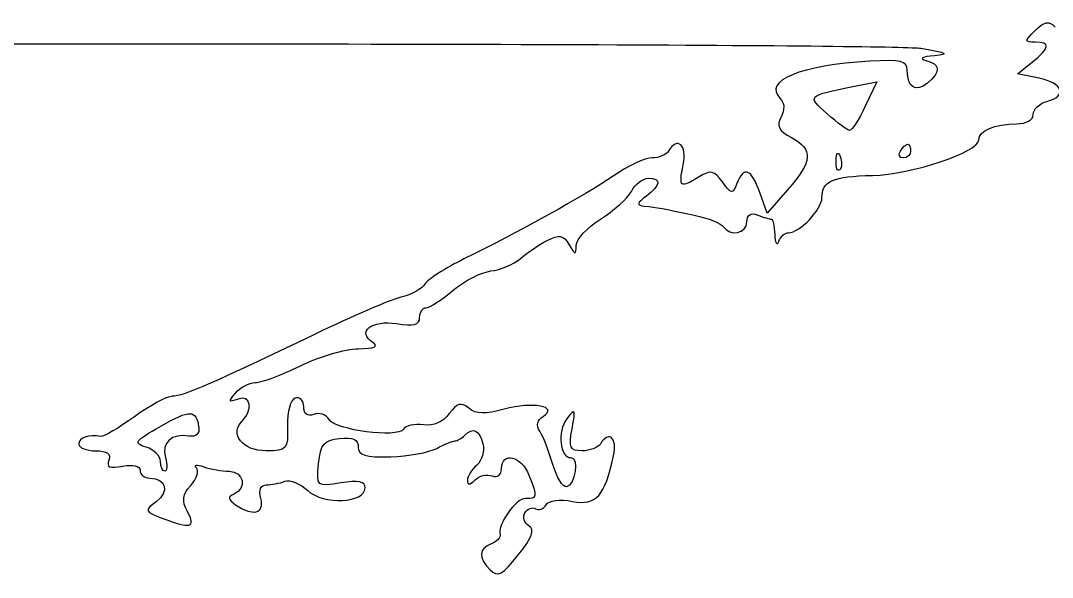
# Model space of a CAD drawing. Extents: x -171 to 832, y -60 to 309.
# Drawn here: x 223.89 to 236.79, y 223.63 to 230.6 of the extents above; entities that cross this region are included whole.
import ezdxf

# ---------------------------------------------------------------- set-up
doc = ezdxf.new("R2010")
doc.units = 0
doc.layers.add('Mobo_Pics_Outline', color=7, linetype='CONTINUOUS')

msp = doc.modelspace()

# ---------------------------------------------------------------- linework, layer by layer
at = {"layer": 'Mobo_Pics_Outline', "color": 1}
for points in [[(236.621778, 229.874671), (236.352061, 229.928617), (236.53654, 230.078003)], [(234.315071, 229.774641), (234.59417, 229.830854), (234.448441, 229.525275)], [(233.479389, 228.479402), (233.221238, 228.185365), (233.130076, 228.446833)]]:
    msp.add_lwpolyline(points, dxfattribs=at)
for points in [[(233.973411, 229.430201)], [(234.888392, 228.963954)], [(234.085221, 228.843195)], [(225.639544, 225.07964)]]:
    msp.add_lwpolyline(points, close=True, dxfattribs=at)
for points in [[(236.57404, 230.473447), (236.687709, 230.587111), (236.742077, 230.596443), (236.822468, 230.516069)], [(236.574893, 230.327925), (236.437129, 230.327925), (236.437072, 230.336259), (236.57404, 230.473447)], [(221.233629, 230.304496), (228.649929, 230.315041), (234.909612, 230.290776), (235.144032, 230.25059)], [(235.144032, 230.25059), (235.477505, 230.193403), (235.514602, 230.173164), (235.314507, 230.157582)], [(236.53654, 230.078003), (236.75906, 230.258193), (236.769775, 230.327925), (236.574893, 230.327925)], [(235.314507, 230.157582), (235.159367, 230.145506), (235.117443, 230.122336), (235.207953, 230.098684)], [(234.504731, 230.088123), (233.643892, 230.039097), (233.166317, 229.842141), (233.382954, 229.625498)], [(234.974662, 229.971664), (234.973723, 230.091499), (234.897191, 230.110474), (234.504731, 230.088123)], [(235.207953, 230.098684), (235.391525, 230.050713), (235.397931, 229.956438), (235.227229, 229.814761)], [(235.227229, 229.814761), (235.080876, 229.693285), (234.976277, 229.758258), (234.974662, 229.971664)], [(236.721019, 229.585432), (236.98002, 229.653163), (236.924802, 229.814066), (236.621778, 229.874671)], [(233.973431, 229.430199), (233.718653, 229.654488), (233.718681, 229.654528), (234.315071, 229.774641)], [(233.382954, 229.625498), (233.440498, 229.567943), (233.445373, 229.481464), (233.396277, 229.389641)], [(234.448441, 229.525275), (234.368306, 229.357206), (234.281055, 229.220908), (234.25458, 229.22239)], [(236.550543, 229.422925), (236.550543, 229.487782), (236.627249, 229.56091), (236.721019, 229.585432)], [(233.396277, 229.389641), (233.336721, 229.278362), (233.367392, 229.218599), (233.528117, 229.132564)], [(234.25458, 229.22239), (234.228217, 229.223872), (234.101565, 229.317387), (233.973411, 229.430201)], [(236.344408, 229.305001), (236.463094, 229.305001), (236.550543, 229.355032), (236.550543, 229.422925)], [(235.868596, 229.10278), (235.868596, 229.221861), (236.064214, 229.305001), (236.344408, 229.305001)], [(232.173337, 228.79355), (232.223, 229.041814), (232.105618, 229.151), (231.990049, 228.964037)], [(233.528117, 229.132564), (233.803474, 228.9852), (233.792334, 228.835808), (233.479389, 228.479402)], [(234.540153, 228.65939), (235.024968, 228.669226), (235.868596, 228.950807), (235.868596, 229.10278)], [(231.990049, 228.964037), (231.961079, 228.917152), (231.868273, 228.878793), (231.7838, 228.878793)], [(234.085306, 228.843192), (234.089274, 228.942496), (234.109684, 228.962695), (234.136811, 228.894695)], [(234.92598, 228.878711), (234.876317, 228.878711), (234.859422, 228.917069), (234.888392, 228.963954)], [(234.888392, 228.963954), (234.917362, 229.010839), (234.957983, 229.049198), (234.978676, 229.049198)], [(235.016263, 228.963954), (235.016263, 228.917069), (234.975643, 228.878711), (234.92598, 228.878711)], [(234.978676, 229.049198), (234.999369, 229.049198), (235.016263, 229.010839), (235.016263, 228.963954)], [(231.7838, 228.878793), (231.699356, 228.878793), (231.48104, 228.776783), (231.298679, 228.652104)], [(234.130008, 228.731312), (234.101662, 228.702994), (234.081536, 228.753337), (234.085221, 228.843195)], [(234.136811, 228.894695), (234.161473, 228.833161), (234.158355, 228.759638), (234.130008, 228.731312)], [(232.372698, 228.642248), (232.134418, 228.49344), (232.116106, 228.50735), (232.173337, 228.79355)], [(232.663805, 228.578315), (232.559461, 228.720127), (232.51354, 228.730207), (232.372698, 228.642248)], [(233.130076, 228.446833), (233.027405, 228.741347), (232.930942, 228.779421), (232.845534, 228.559124)], [(231.298679, 228.652104), (230.938534, 228.405866), (230.109063, 227.94447), (229.432742, 227.614167)], [(231.525283, 228.460181), (231.573217, 228.549762), (231.668632, 228.623051), (231.737315, 228.623051)], [(231.737315, 228.623051), (231.904134, 228.623051), (231.894921, 228.53884), (231.712937, 228.400741)], [(232.845534, 228.559124), (232.791817, 228.420581), (232.778863, 228.421947), (232.663805, 228.578315)], [(233.907996, 228.381238), (233.907996, 228.588989), (234.045164, 228.649344), (234.540153, 228.65939)], [(231.138686, 228.112255), (231.303379, 228.214036), (231.477341, 228.370605), (231.525283, 228.460181)], [(231.712937, 228.400741), (231.59031, 228.307649), (231.586512, 228.285269), (231.691677, 228.274957)], [(233.487907, 227.941106), (233.629554, 227.941106), (233.907996, 228.232835), (233.907996, 228.381238)], [(231.691677, 228.274957), (231.849198, 228.259508), (231.907734, 228.248793), (232.310631, 228.161622)], [(232.970329, 228.078091), (232.970329, 228.167983), (233.016676, 228.197288), (233.105173, 228.163334)], [(230.836669, 227.784973), (230.838117, 227.863195), (230.974007, 228.010472), (231.138686, 228.112255)], [(232.310631, 228.161622), (232.486974, 228.123476), (232.652262, 228.058254), (232.677952, 228.016684)], [(232.677952, 228.016684), (232.757181, 227.888493), (232.970329, 227.933257), (232.970329, 228.078091)], [(233.105173, 228.163334), (233.179328, 228.134877), (233.256061, 228.111593), (233.275649, 228.111593)], [(233.275649, 228.111593), (233.295208, 228.111593), (233.314313, 228.025284), (233.318027, 227.919796)], [(230.472417, 227.845464), (230.626565, 227.925118), (230.675094, 227.915752), (230.746867, 227.792485)], [(233.367746, 227.834552), (233.391274, 227.893158), (233.445472, 227.941106), (233.487907, 227.941106)], [(230.134904, 227.61759), (230.217562, 227.689703), (230.369443, 227.792247), (230.472417, 227.845464)], [(230.746867, 227.792485), (230.825443, 227.657573), (230.834316, 227.65683), (230.836669, 227.784973)], [(233.318027, 227.919796), (233.321712, 227.814307), (233.344106, 227.775949), (233.367746, 227.834552)], [(229.432742, 227.614167), (229.198317, 227.499681), (228.978241, 227.358074), (228.943684, 227.299481)], [(229.770215, 227.463618), (229.888137, 227.476204), (230.052263, 227.54548), (230.134904, 227.61759)], [(229.295931, 227.222089), (229.438854, 227.342357), (229.652291, 227.451043), (229.770215, 227.463618)], [(228.943684, 227.299481), (228.909129, 227.240889), (228.774852, 227.167293), (228.645332, 227.135931)], [(228.957361, 227.003422), (229.000646, 227.003422), (229.153008, 227.101823), (229.295931, 227.222089)], [(228.645332, 227.135931), (228.515788, 227.104568), (228.026225, 226.893432), (227.557386, 226.66674)], [(228.878643, 226.880917), (228.878643, 226.948296), (228.914076, 227.003422), (228.957361, 227.003422)], [(228.29233, 226.568981), (228.085203, 226.700165), (228.281559, 226.855305), (228.591125, 226.805067)], [(228.591125, 226.805067), (228.805934, 226.770212), (228.878643, 226.789392), (228.878643, 226.880917)], [(227.557386, 226.66674), (226.33329, 226.074865), (225.920628, 225.89527), (225.78474, 225.89527)], [(228.111452, 226.490603), (228.315319, 226.493314), (228.372608, 226.518127), (228.29233, 226.568981)], [(227.386882, 226.276967), (227.621307, 226.392283), (227.947357, 226.488417), (228.111452, 226.490603)], [(226.821923, 226.066523), (226.898232, 226.066949), (227.152463, 226.161651), (227.386882, 226.276967)], [(226.575451, 225.935928), (226.634695, 226.007327), (226.745614, 226.066095), (226.821923, 226.066523)], [(225.78474, 225.89527), (225.718863, 225.89527), (225.50601, 225.780115), (225.311732, 225.63937)], [(226.607652, 225.859804), (226.490666, 225.814908), (226.485366, 225.827381), (226.575451, 225.935928)], [(226.659526, 225.585586), (226.802336, 225.728392), (226.765967, 225.920561), (226.607652, 225.859804)], [(227.322972, 225.872201), (227.261375, 225.850658), (227.220528, 225.703826), (227.226141, 225.524123)], [(227.429527, 225.765375), (227.429527, 225.844623), (227.381593, 225.892696), (227.322972, 225.872201)], [(225.641801, 225.522469), (226.013641, 225.733681), (226.084861, 225.731059), (226.118047, 225.50495)], [(227.55513, 225.669487), (227.474994, 225.638743), (227.429527, 225.673456), (227.429527, 225.765375)], [(229.493083, 225.745413), (229.396762, 225.825356), (229.346334, 225.811608), (229.249332, 225.67893)], [(229.936272, 225.73348), (229.699834, 225.668198), (229.582324, 225.671364), (229.493083, 225.745413)], [(230.421019, 225.644483), (230.62432, 225.770129), (230.290795, 225.831363), (229.936272, 225.73348)], [(230.78442, 225.490365), (230.830767, 225.738393), (230.823907, 225.75137), (230.718855, 225.614267)], [(225.311732, 225.63937), (225.117445, 225.498627), (224.929474, 225.38809), (224.89403, 225.393733)], [(227.746922, 225.605405), (227.710525, 225.66716), (227.62421, 225.695997), (227.55513, 225.669487)], [(228.675027, 225.484391), (228.604275, 225.369899), (227.825918, 225.47138), (227.746922, 225.605405)], [(229.249332, 225.67893), (229.173761, 225.575598), (229.050085, 225.521732), (228.925723, 225.538005)], [(230.380795, 225.457272), (230.332776, 225.531744), (230.347205, 225.598854), (230.421019, 225.644483)], [(230.718855, 225.614267), (230.595945, 225.453871), (230.630102, 225.128079), (230.76985, 225.128079)], [(225.459108, 225.259), (225.297505, 225.310293), (225.316497, 225.337689), (225.641801, 225.522469)], [(226.118047, 225.50495), (226.129669, 225.426102), (226.081366, 225.384518), (225.994825, 225.398736)], [(226.95821, 225.213309), (226.664487, 225.213309), (226.496557, 225.422616), (226.659526, 225.585586)], [(227.226141, 225.524123), (227.235495, 225.228161), (227.222456, 225.213309), (226.95821, 225.213309)], [(228.925723, 225.538005), (228.815002, 225.55249), (228.702183, 225.528367), (228.675027, 225.484391)], [(229.439784, 225.405124), (229.546763, 225.512103), (229.623695, 225.477492), (229.669673, 225.301705)], [(230.908776, 225.213323), (230.756301, 225.213323), (230.739605, 225.250497), (230.78442, 225.490365)], [(231.303047, 225.149391), (231.352228, 225.376026), (231.245107, 225.472588), (231.137561, 225.298567)], [(224.89403, 225.393733), (224.737557, 225.41865), (224.616489, 225.377151), (224.616489, 225.298563)], [(225.994825, 225.398736), (225.777889, 225.434373), (225.6505, 225.317348), (225.700036, 225.127923)], [(227.614958, 225.051975), (227.638202, 225.295865), (227.679304, 225.34542), (227.876992, 225.368166)], [(227.876992, 225.368166), (228.044889, 225.387498), (228.111418, 225.357054), (228.111418, 225.260923)], [(229.319028, 225.33817), (229.350294, 225.339832), (229.404634, 225.36996), (229.439784, 225.405124)], [(230.543617, 225.042835), (230.49523, 225.20693), (230.421954, 225.393425), (230.380795, 225.457272)], [(224.616489, 225.298563), (224.616489, 225.251678), (224.711195, 225.21332), (224.826934, 225.21332)], [(224.826934, 225.21332), (224.970282, 225.21332), (225.023063, 225.176016), (224.992477, 225.096331)], [(225.639476, 225.079632), (225.639476, 225.146799), (225.55832, 225.227512), (225.459108, 225.259)], [(228.111418, 225.260923), (228.111418, 225.155868), (228.199377, 225.129443), (228.516324, 225.139299)], [(228.516324, 225.139299), (228.739014, 225.146216), (228.99795, 225.193126), (229.091717, 225.243521)], [(229.091717, 225.243521), (229.185488, 225.293918), (229.28779, 225.336511), (229.319028, 225.33817)], [(229.669673, 225.301705), (229.693768, 225.209661), (229.659752, 225.089886), (229.594385, 225.035537)], [(231.137561, 225.298567), (231.108591, 225.251682), (231.005636, 225.213323), (230.908776, 225.213323)], [(224.992477, 225.096331), (224.959425, 225.010226), (225.005233, 224.990346), (225.165645, 225.021026)], [(225.700036, 225.127923), (225.724414, 225.034201), (225.721012, 224.957521), (225.692099, 224.957521)], [(229.901519, 224.991093), (229.901519, 225.209474), (230.153321, 225.149532), (230.244608, 224.909421)], [(230.76985, 225.128079), (230.874931, 225.128079), (230.822773, 224.786041), (230.714093, 224.762418)], [(230.791382, 224.580598), (231.086469, 224.525241), (231.193372, 224.644086), (231.303047, 225.149391)], [(225.165645, 225.021026), (225.294253, 225.045602), (225.383686, 225.023668), (225.383686, 224.967527)], [(225.383686, 224.967527), (225.383686, 224.915177), (225.438962, 224.872346), (225.506512, 224.872346)], [(225.692099, 224.957521), (225.663185, 224.957521), (225.639544, 225.012476), (225.639544, 225.07964)], [(226.016391, 224.7798), (226.090545, 224.861753), (226.122378, 224.960571), (226.087115, 224.9994)], [(226.087115, 224.9994), (226.051852, 225.038229), (226.093351, 225.044706), (226.179156, 225.0138)], [(226.179156, 225.0138), (226.265046, 224.982888), (226.408876, 224.957598), (226.498819, 224.957598)], [(226.498819, 224.957598), (226.680123, 224.957598), (226.723465, 224.740878), (226.555767, 224.672838)], [(227.891988, 224.812195), (227.588922, 224.763014), (227.587473, 224.76427), (227.614958, 225.051975)], [(229.594385, 225.035537), (229.528877, 224.981188), (229.475302, 224.895387), (229.475302, 224.844868)], [(229.784051, 224.899188), (229.853812, 224.8724), (229.901519, 224.909733), (229.901519, 224.991093)], [(230.714093, 224.762418), (230.66871, 224.752553), (230.592005, 224.878743), (230.543617, 225.042835)], [(225.506512, 224.872346), (225.708026, 224.872346), (225.753182, 224.698922), (225.584011, 224.57469)], [(226.96162, 224.787108), (227.023727, 224.787108), (227.126965, 224.807234), (227.191056, 224.831822)], [(227.191056, 224.831822), (227.255148, 224.856427), (227.385003, 224.804411), (227.479612, 224.716259)], [(228.196647, 224.748804), (228.196647, 224.830592), (228.112826, 224.848034), (227.891988, 224.812195)], [(229.475302, 224.844868), (229.475302, 224.781468), (229.504924, 224.782639), (229.570943, 224.848638)], [(229.570943, 224.848638), (229.623525, 224.901234), (229.71945, 224.923982), (229.784051, 224.899188)], [(230.244608, 224.909421), (230.352154, 224.626577), (230.350708, 224.616618), (230.202882, 224.616618)], [(225.976592, 224.45322), (225.901786, 224.592959), (225.91029, 224.662547), (226.016391, 224.7798)], [(226.893305, 224.616622), (226.865242, 224.72374), (226.890663, 224.787108), (226.96162, 224.787108)], [(227.479612, 224.716259), (227.675174, 224.534074), (228.196647, 224.557743), (228.196647, 224.748804)], [(225.584011, 224.57469), (225.435192, 224.465394), (225.439841, 224.453699), (225.666272, 224.367253)], [(226.555767, 224.672838), (226.475575, 224.640302), (226.480847, 224.607225), (226.577027, 224.539173)], [(226.577027, 224.539173), (226.78852, 224.389595), (226.94279, 224.427369), (226.893305, 224.616622)], [(230.202882, 224.616618), (230.078214, 224.616618), (229.848429, 224.292226), (229.884208, 224.166717)], [(230.459485, 224.537639), (230.494068, 224.593595), (230.629025, 224.611059), (230.791382, 224.580598)], [(225.666272, 224.367253), (226.018684, 224.232715), (226.084799, 224.25103), (225.976592, 224.45322)], [(230.194871, 224.437993), (230.227554, 224.490882), (230.287365, 224.513726), (230.327759, 224.488753)], [(230.327759, 224.488753), (230.368153, 224.46378), (230.427454, 224.485777), (230.459485, 224.537639)], [(230.242748, 224.275514), (230.183731, 224.311987), (230.162187, 224.385101), (230.194871, 224.437993)], [(230.111249, 223.909919), (230.288953, 224.132632), (230.3226, 224.226166), (230.242748, 224.275514)], [(229.884208, 224.166717), (229.894696, 224.13025), (229.845203, 224.078197), (229.77445, 224.051044)], [(229.77445, 224.051044), (229.615654, 223.99011), (229.610154, 223.872881), (229.759143, 223.723944)], [(229.759143, 223.723944), (229.853395, 223.629697), (229.912611, 223.660983), (230.111249, 223.909919)]]:
    msp.add_open_spline(points, degree=3, dxfattribs=at)

doc.saveas('drawing.dxf')
